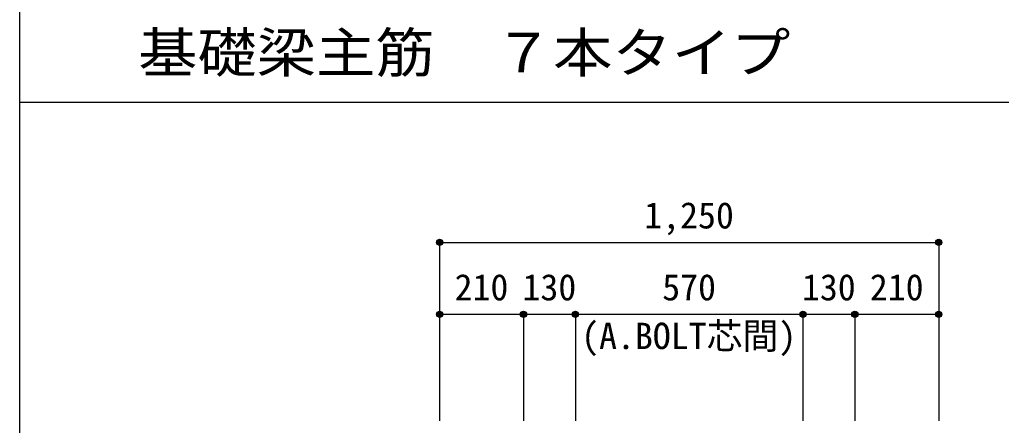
# Model space of a CAD drawing. Units: millimetres at full size, sheet at 1:30. Extents: x -5973 to 5954, y -4195 to 4201.
# Drawn here: x -5973 to -3514, y -1031 to -15 of the extents above; entities that cross this region are included whole.
import ezdxf
from ezdxf.enums import TextEntityAlignment as Align

# ---------------------------------------------------------------- set-up
doc = ezdxf.new("R2010")
doc.units = ezdxf.units.MM
doc.header["$LTSCALE"] = 30
doc.header["$PDMODE"] = 32
doc.header["$PDSIZE"] = 15
for name, color, linetype in [('0-7_文字', 4, 'Continuous'), ('0-D_寸法', 4, 'Continuous'), ('6-7_文字', 7, 'Continuous'), ('F-0_枠', 6, 'Continuous')]:
    doc.layers.add(name, color=color, linetype=linetype)
doc.styles.add('ＭＳ ゴシック', font='')
doc.styles.get('ＭＳ ゴシック').set_extended_font_data('MS Gothic')

msp = doc.modelspace()

# ---------------------------------------------------------------- linework, layer by layer
at = {"layer": '0-D_寸法'}
for p, q in [((-4920.8, -572.85), (-4920.8, -752.85)), ((-4920.8, -572.85), (-4920.8, -752.85)), ((-4920.8, -572.85), (-3670.8, -572.85)), ((-4920.8, -572.85), (-4920.8, -1019.89)), ((-3670.8, -572.85), (-3670.8, -752.85)), ((-3670.8, -572.85), (-3670.8, -1019.89)), ((-4920.8, -752.85), (-4710.8, -752.85)), ((-4920.8, -752.85), (-4920.8, -1019.89)), ((-4710.8, -752.85), (-4710.8, -1019.89)), ((-4710.8, -752.85), (-4580.8, -752.85)), ((-4580.8, -752.85), (-4580.8, -1019.89)), ((-4580.8, -752.85), (-4010.8, -752.85)), ((-4010.8, -752.85), (-4010.8, -1019.89)), ((-4010.8, -752.85), (-3880.8, -752.85)), ((-3880.8, -752.85), (-3880.8, -1019.89)), ((-3880.8, -752.85), (-3670.8, -752.85)), ((-3670.8, -752.85), (-3670.8, -1019.89)), ((-3670.8, -752.85), (-3670.8, -1019.89))]:
    msp.add_line(p, q, dxfattribs=at)
for centre, radius in [((-4920.8, -572.85), 8), ((-3670.8, -572.85), 8), ((-4920.8, -572.85), 7.2), ((-4920.8, -572.85), 6.4), ((-4920.8, -572.85), 5.6), ((-4920.8, -572.85), 4.8), ((-4920.8, -572.85), 4), ((-4920.8, -572.85), 3.2), ((-4920.8, -572.85), 2.4), ((-4920.8, -572.85), 1.6), ((-4920.8, -572.85), 0.8), ((-3670.8, -572.85), 7.2), ((-3670.8, -572.85), 6.4), ((-3670.8, -572.85), 5.6), ((-3670.8, -572.85), 4.8), ((-3670.8, -572.85), 4), ((-3670.8, -572.85), 3.2), ((-3670.8, -572.85), 2.4), ((-3670.8, -572.85), 1.6), ((-3670.8, -572.85), 0.8), ((-4920.8, -752.85), 8), ((-4920.8, -752.85), 7.2), ((-4920.8, -752.85), 6.4), ((-4920.8, -752.85), 5.6), ((-4920.8, -752.85), 4.8), ((-4920.8, -752.85), 4), ((-4920.8, -752.85), 3.2), ((-4920.8, -752.85), 2.4), ((-4920.8, -752.85), 1.6), ((-4920.8, -752.85), 0.8), ((-4710.8, -752.85), 8), ((-4710.8, -752.85), 7.2), ((-4710.8, -752.85), 6.4), ((-4710.8, -752.85), 5.6), ((-4710.8, -752.85), 4.8), ((-4710.8, -752.85), 4), ((-4710.8, -752.85), 3.2), ((-4710.8, -752.85), 2.4), ((-4710.8, -752.85), 1.6), ((-4710.8, -752.85), 0.8), ((-4580.8, -752.85), 8), ((-4580.8, -752.85), 7.2), ((-4580.8, -752.85), 6.4), ((-4580.8, -752.85), 5.6), ((-4580.8, -752.85), 4.8), ((-4580.8, -752.85), 4), ((-4580.8, -752.85), 3.2), ((-4580.8, -752.85), 2.4), ((-4580.8, -752.85), 1.6), ((-4580.8, -752.85), 0.8), ((-4010.8, -752.85), 8), ((-4010.8, -752.85), 7.2), ((-4010.8, -752.85), 6.4), ((-4010.8, -752.85), 5.6), ((-4010.8, -752.85), 4.8), ((-4010.8, -752.85), 4), ((-4010.8, -752.85), 3.2), ((-4010.8, -752.85), 2.4), ((-4010.8, -752.85), 1.6), ((-4010.8, -752.85), 0.8), ((-3880.8, -752.85), 8), ((-3880.8, -752.85), 7.2), ((-3880.8, -752.85), 6.4), ((-3880.8, -752.85), 5.6), ((-3880.8, -752.85), 4.8), ((-3880.8, -752.85), 4), ((-3880.8, -752.85), 3.2), ((-3880.8, -752.85), 2.4), ((-3880.8, -752.85), 1.6), ((-3880.8, -752.85), 0.8), ((-3670.8, -752.85), 8), ((-3670.8, -752.85), 7.2), ((-3670.8, -752.85), 6.4), ((-3670.8, -752.85), 5.6), ((-3670.8, -752.85), 4.8), ((-3670.8, -752.85), 4), ((-3670.8, -752.85), 3.2), ((-3670.8, -752.85), 2.4), ((-3670.8, -752.85), 1.6), ((-3670.8, -752.85), 0.8)]:
    msp.add_circle(centre, radius, dxfattribs=at)
at = {"layer": '0-D_寸法', "color": 7}
for p in [(-4920.8, -572.85), (-4920.8, -572.85), (-3670.8, -572.85), (-4920.8, -752.85), (-4920.8, -752.85), (-4710.8, -752.85), (-4710.8, -752.85), (-4580.8, -752.85), (-4580.8, -752.85), (-4010.8, -752.85), (-4010.8, -752.85), (-3880.8, -752.85), (-3880.8, -752.85), (-3670.8, -752.85), (-3670.8, -752.85)]:
    msp.add_point(p, dxfattribs=at)
at = {"layer": 'F-0_枠'}
msp.add_line((-5972.88, 4201.15), (-5972.88, -4195.24), dxfattribs=at)
at = {"layer": 'F-0_枠', "color": 2}
msp.add_line((-5972.88, -222.05), (3723.6, -222.05), dxfattribs=at)

# ---------------------------------------------------------------- texts
at = {"layer": '0-7_文字', "style": 'ＭＳ ゴシック'}
msp.add_text('(A.BOLT芯間)', height=65.98, dxfattribs=at).set_placement((-4566.4, -859.71), align=Align.BOTTOM_LEFT)
at = {"layer": '0-D_寸法', "style": 'ＭＳ ゴシック'}
for s, p in [('1,250', (-4408.3, -557.85)), ('210', (-4883.3, -737.85)), ('130', (-4713.3, -737.85)), ('570', (-4363.3, -737.85)), ('130', (-4013.3, -737.85)), ('210', (-3843.3, -737.85))]:
    msp.add_text(s, height=65.98, dxfattribs=at).set_placement(p, align=Align.BOTTOM_LEFT)
at = {"layer": '6-7_文字', "color": 2, "style": 'ＭＳ ゴシック', "width": 1.1}
msp.add_text('\u3000\u3000基礎梁主筋\u3000７本タイプ', height=98.97, dxfattribs=at).set_placement((-5972.88, -177.05), align=Align.BOTTOM_LEFT)

doc.saveas('drawing.dxf')
